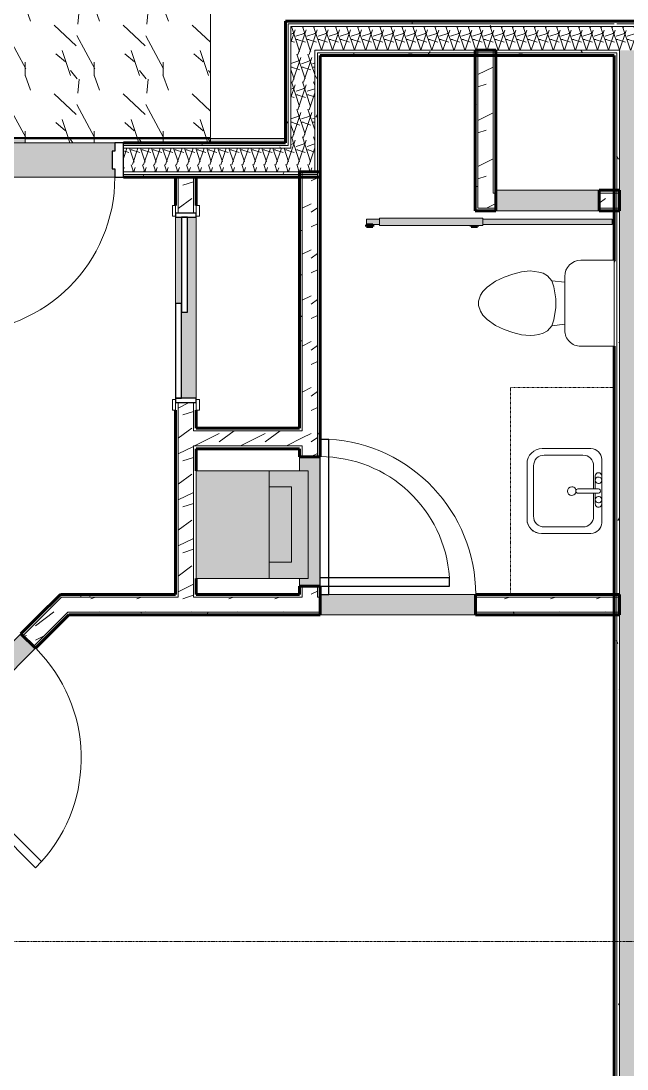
# Model space of a CAD drawing. Header units: inches. Extents: x -4169 to -1846, y 9706 to 12377.
# Drawn here: x -3479.3 to -3338.7, y 10137.6 to 10380.8 of the extents above; entities that cross this region are included whole.
import ezdxf

# ---------------------------------------------------------------- set-up
doc = ezdxf.new("R2010")
doc.units = ezdxf.units.IN
doc.header["$MEASUREMENT"] = 0
doc.linetypes.add('Dash', pattern=[0.25, 0.125, -0.125])
doc.linetypes.add('Grid Line 1_2_', pattern=[0.875, 0.5, -0.125, 0.125, -0.125])
for name, color, linetype, lineweight in [('0-1', 7, 'Continuous', 5), ('0-2', 7, 'Continuous', 18), ('A-CLNG', 13, 'Continuous', 18), ('A-CLNG-PATT-1', 35, 'Continuous', 18), ('A-DOOR', 31, 'Continuous', 18), ('A-DOOR-1', 250, 'Continuous', 9), ('A-DOOR-2', 90, 'Continuous', 30), ('A-DOOR-3', 135, 'Continuous', 18), ('A-DOOR-4', 7, 'Continuous', 18), ('A-DOOR-5', 50, 'Continuous', 60), ('A-DOOR-6', 31, 'Continuous', 30), ('A-DOOR-7', 31, 'Continuous', 9), ('A-DOOR-FRAM', 31, 'Continuous', 30), ('A-DOOR-FRAM-1', 90, 'Continuous', 30), ('A-FLOR-2', 7, 'Continuous', 18), ('A-WALL', 113, 'Continuous', 18), ('A-WALL-1', 8, 'Continuous', 5), ('A-WALL-3', 50, 'Continuous', 60), ('A-WALL-4', 7, 'Continuous', 18), ('A-WALL-PATT-1', 250, 'Continuous', 9), ('A-WALL-PATT-2', 253, 'Continuous', 9), ('A-WALL-PATT-4', 111, 'Continuous', 9), ('I-WALL', 2, 'Continuous', 18), ('I-WALL-2', 2, 'Continuous', 5), ('I-WALL-3', 2, 'Continuous', 60), ('P-SANR-FIXT-1', 9, 'Continuous', 9), ('P-SANR-FIXT-2', 250, 'Continuous', 9), ('Q-CASE-HDLN-1', 250, 'Dash', 9), ('S-BEAM', 12, 'Continuous', 9), ('S-GRID-1', 1, 'Grid Line 1_2_', 9)]:
    doc.layers.add(name, color=color, linetype=linetype, lineweight=lineweight)
pattern_1 = [(0, (0, 0), (20.48, 5.12), [0.845, -14.515, 0.845, -14.515, -81.92]), (0, (0, 0), (20.48, 5.12), [-30.72, 0.845, -29.875, 0.845, -14.515, -35.84]), (0, (0, 0), (20.48, 5.12), [-76.8, 0.845, -9.395, 0.845, -24.755]), (120, (7.68, 2.56), (-14.67405, 15.1762003), [0.845, -14.515, 0.845, -14.515, -81.92]), (120, (7.68, 2.56), (-14.67405, 15.1762003), [-30.72, 0.845, -29.875, 0.845, -14.515, -35.84]), (120, (7.68, 2.56), (-14.67405, 15.1762003), [-76.8, 0.845, -9.395, 0.845, -24.755]), (240, (10.24, 12.8), (-5.80595, -20.2962003), [0.845, -14.515, 0.845, -14.515, -81.92]), (240, (10.24, 12.8), (-5.80595, -20.2962003), [-30.72, 0.845, -29.875, 0.845, -14.515, -35.84]), (240, (10.24, 12.8), (-5.80595, -20.2962003), [-76.8, 0.845, -9.395, 0.845, -24.755])]
pattern_2 = [(216.87, (4.265, 10.662), (31.9871619, 21.32545714), [5.331, -47.981]), (206.565, (10.662, 7.464), (-10.662476, -10.6620098), [11.921, -11.921]), (198.435, (10.662, 2.132), (-21.3244936, -10.6625869), [6.744, -26.974])]
pattern_3 = [(161.57, (0.32, 0.32), (-2.560496185, -0.000537386), [0, -18.214, 2.022, 0]), (18.43, (-0.32, 0.32), (-2.560496185, 0.000537386), [0, -18.214, 2.022, 0]), (108.43, (0.32, 0.32), (1.27922091, -6.400876726), [6.07, -14.166]), (71.57, (-0.32, 0.32), (1.27922091, 6.400876726), [6.07, -14.166])]

# ---------------------------------------------------------------- blocks, each defined once
blk = doc.blocks.new('Single-Flush - 36_ x 84_-1372824-ENLARGED RCP - 2ND FLOOR PLAN')
at = {"layer": 'A-DOOR-1'}
blk.add_arc((18, -2.37), 36.07, 180, 266.8211, dxfattribs=at)
at = {"layer": 'A-DOOR-2'}
for p, q in [((16, -2.37), (16, -38.39)), ((18, -2.37), (16, -2.37)), ((18, -2.37), (18, -38.39)), ((18, -38.39), (16, -38.39))]:
    blk.add_line(p, q, dxfattribs=at)
blk = doc.blocks.new('Stacked Washer and Dryer - 26_x25_ - Private-1352637-ENLARGED RCP - 2ND FLOOR PLAN')
at = {"layer": 'P-SANR-FIXT-1'}
blk.add_hatch(color=256, dxfattribs=at).paths.add_polyline_path([(26, -12.5), (26, 12.5), (0, 12.5), (0, -12.5)], flags=0)
at = {"layer": 'P-SANR-FIXT-2'}
for p, q in [((26, 12.5), (0, 12.5)), ((0, -12.5), (0, 12.5)), ((16.90625, 12.5), (16.90625, -12.5)), ((26, 12.5), (26, -12.5)), ((16.90625, 8.75), (22.09375, 8.75)), ((22.09375, 8.75), (22.09375, -8.75)), ((22.09375, -8.75), (16.90625, -8.75)), ((0, -12.5), (26, -12.5))]:
    blk.add_line(p, q, dxfattribs=at)
blk = doc.blocks.new('Single-Flush - 36_ x 84_-1372839-ENLARGED RCP - 2ND FLOOR PLAN')
at = {"layer": 'A-DOOR-1'}
blk.add_arc((18, 2.37), 36.07, 93.1789, 180, dxfattribs=at)
at = {"layer": 'A-DOOR-2'}
for p, q in [((16, 2.37), (16, 38.39)), ((18, 38.39), (16, 38.39)), ((18, 2.37), (18, 38.39)), ((18, 2.37), (16, 2.37))]:
    blk.add_line(p, q, dxfattribs=at)
blk = doc.blocks.new('Single-Flush - 30_ x 84_-1372884-ENLARGED RCP - 2ND FLOOR PLAN')
at = {"layer": 'A-DOOR-1'}
blk.add_arc((15, 2.375), 30.067, 93.81407, 180, dxfattribs=at)
at = {"layer": 'A-DOOR-2'}
for p, q in [((13, 2.375), (13, 32.375)), ((15, 32.375), (13, 32.375)), ((15, 2.375), (15, 32.375)), ((15, 2.375), (13, 2.375))]:
    blk.add_line(p, q, dxfattribs=at)
blk = doc.blocks.new('FOLDING_SLIDING CLOSET - 42_ x 80_-1372832-ENLARGED RCP - 2ND FLOOR PLAN')
at = {"layer": 'A-DOOR-1'}
for p, q in [((-21.25, 3), (-23.75, 3)), ((-23.75, 3), (-23.75, 2.25)), ((-21.25, 2.25), (-21.25, 3)), ((23.75, 3), (21.25, 3)), ((21.25, 3), (21.25, 2.25)), ((23.75, 2.25), (23.75, 3)), ((-23.75, 2.25), (-21.25, 2.25)), ((21.25, 2.25), (23.75, 2.25)), ((-21.25, -2.5), (-23.75, -2.5)), ((-23.75, -2.5), (-23.75, -3.25)), ((-23.75, -3.25), (-21.25, -3.25)), ((-21.25, -3.25), (-21.25, -2.5)), ((23.75, -2.5), (21.25, -2.5)), ((21.25, -2.5), (21.25, -3.25)), ((21.25, -3.25), (23.75, -3.25)), ((23.75, -3.25), (23.75, -2.5))]:
    blk.add_line(p, q, dxfattribs=at)
at = {"layer": 'A-DOOR-2'}
for p, q in [((1, 2.25), (-21, 2.25)), ((-21, 2.25), (-21, 0.88)), ((-21, 0.88), (1, 0.88)), ((21, 0.88), (-1, 0.88)), ((-1, 0.88), (-1, -0.5)), ((1, 0.88), (1, 2.25)), ((21, -0.5), (21, 0.88)), ((-1, -0.5), (21, -0.5))]:
    blk.add_line(p, q, dxfattribs=at)
at = {"layer": 'A-DOOR-FRAM-1'}
for p, q in [((-21, 2.25), (-22, 2.25)), ((-22, 2.25), (-22, -2.5)), ((-21, -2.5), (-21, 2.25)), ((21, 2.25), (21, -2.5)), ((22, 2.25), (21, 2.25)), ((22, -2.5), (22, 2.25)), ((-22, -2.5), (-21, -2.5)), ((21, -2.5), (22, -2.5))]:
    blk.add_line(p, q, dxfattribs=at)
blk = doc.blocks.new('M_Sink Vanity-Square - 500 x 440mm-1352614-ENLARGED RCP - 2ND FLOOR PLAN')
at = {"layer": 'P-SANR-FIXT-2'}
for p, q in [((7.96, 7.09), (-6.72, 7.09)), ((7.96, 7.09), (-6.72, 7.09)), ((0.12, 5.22), (-5.22, 5.22)), ((3.62, 7.09), (-2.88, 7.09)), ((-2.88, 5.59), (0.12, 5.59)), ((0.12, 6.33), (0.12, 1.59)), ((1.12, 6.33), (1.12, 1.59)), ((1.12, 5.59), (3.62, 5.59)), ((6.46, 5.22), (1.12, 5.22)), ((-9.22, 4.59), (-9.22, -6.73)), ((-9.22, 4.59), (-9.22, -6.73)), ((-7.72, 2.72), (-7.72, -6.23)), ((8.96, -6.23), (8.96, 2.72)), ((10.46, -6.91), (10.46, 4.59)), ((10.46, -6.91), (10.46, 4.59)), ((-5.22, -8.73), (6.46, -8.73)), ((-5.72, -10.23), (7.14, -10.23)), ((-5.72, -10.23), (7.14, -10.23))]:
    blk.add_line(p, q, dxfattribs=at)
for centre, radius, start, end in [((-6.72, 4.59), 2.5, 90, 180), ((-6.72, 4.59), 2.5, 90, 180), ((-5.22, 2.72), 2.5, 90, 180), ((-2.88, 6.34), 0.75, 90, 270), ((-1.88, 6.34), 0.75, 360, 180), ((-1.88, 6.34), 0.75, 180, 0), ((0.62, 6.33), 0.5, 360, 180), ((2.62, 6.34), 0.75, 360, 180), ((2.62, 6.34), 0.75, 180, 360), ((3.62, 6.34), 0.75, 270, 90), ((6.46, 2.72), 2.5, 0, 90), ((7.96, 4.59), 2.5, 0, 90), ((7.96, 4.59), 2.5, 360, 90), ((0.62, 0.13), 1, 360, 180), ((0.62, 0.13), 1, 180, 0), ((0.62, 1.59), 0.5, 180, 0), ((-5.72, -6.73), 3.5, 180, 270), ((-5.72, -6.73), 3.5, 180, 270), ((-5.22, -6.23), 2.5, 180, 270), ((6.46, -6.23), 2.5, 270, 0), ((7.14, -6.91), 3.32, 270, 360), ((7.14, -6.91), 3.32, 270, 0)]:
    blk.add_arc(centre, radius, start, end, dxfattribs=at)
blk = doc.blocks.new('Toilet-Domestic-3D - Toilet-Domestic-3D-1372870-ENLARGED RCP - 2ND FLOOR PLAN')
at = {"layer": 'P-SANR-FIXT-2'}
for p, q in [((-5.13, 8), (-3.74, 10)), ((-3.74, 10), (-2.74, 11)), ((-2.74, 11), (-1.87, 11.5)), ((-1.87, 11.5), (-0.5, 12)), ((-0.5, 12), (0.5, 12)), ((0.5, 12), (1.87, 11.5)), ((1.87, 11.5), (2.74, 11)), ((2.74, 11), (3.74, 10)), ((3.74, 10), (5.13, 8)), ((-6.06, 6), (-5.13, 8)), ((5.13, 8), (6.06, 6)), ((-6.79, 4), (-6.06, 6)), ((6.06, 6), (6.79, 4)), ((-7.33, 1.99), (-6.79, 4)), ((6.79, 4), (7.33, 1.99)), ((-7.5, 0), (-7.33, 1.99)), ((7.33, 1.99), (7.5, 0)), ((-7.41, -1), (-7.5, 0)), ((-7.24, -2), (-7.41, -1)), ((-6.97, -3), (-7.24, -2)), ((7.24, -2), (6.97, -3)), ((7.41, -1), (7.24, -2)), ((7.5, 0), (7.41, -1)), ((-6.4, -4), (-6.97, -3)), ((-5.21, -5), (-6.4, -4)), ((6.4, -4), (5.21, -5)), ((6.97, -3), (6.4, -4)), ((-3.84, -5.5), (-5.21, -5)), ((-4.86, -8.02), (-5.21, -5)), ((-1, -6), (-3.84, -5.5)), ((1, -6), (-1, -6)), ((3.84, -5.5), (1, -6)), ((5.21, -5), (3.84, -5.5)), ((4.86, -8.02), (5.21, -5)), ((6.25, -8.02), (-6.25, -8.02)), ((-9.98, -11.75), (-9.98, -19.48)), ((9.98, -19.48), (9.98, -11.75)), ((-9.98, -19.48), (9.98, -19.48))]:
    blk.add_line(p, q, dxfattribs=at)
for centre, start, end in [((-6.25, -11.75), 90, 180), ((6.25, -11.75), 0, 90)]:
    blk.add_arc(centre, 3.73, start, end, dxfattribs=at)
blk = doc.blocks.new('OD_CW_Countertop - OD_CW_Countertop-2471067-ENLARGED RCP - 2ND FLOOR PLAN')
at = {"layer": 'Q-CASE-HDLN-1'}
for p, q in [((0.74, 0), (48.74, 0)), ((48.74, 0), (48.74, -24))]:
    blk.add_line(p, q, dxfattribs=at)
blk = doc.blocks.new('Interior_barn_door_18732 - Interior_barn_door_18732 24_-2496599-ENLARGED RCP - 2ND FLOOR PLAN')
at = {"layer": 'A-DOOR-3'}
h = blk.add_hatch(color=256, dxfattribs=at)
h.paths.add_polyline_path([(12, -4.95), (15, -4.95), (15, -4.32), (-15, -4.34), (-15, -4.95), (-5.71, -4.95)], flags=0)
h.paths.add_polyline_path([(-42, -4.95), (-39, -4.95), (-39, -4.32), (-42, -4.34), (-42, -4.79)], flags=0)
for points in [[(-16.12, -5.82), (-15, -5.82), (-15, -4.07), (-39, -4.07), (-39, -5.82)], [(-40.5, -6), (-40.5, -5.67), (-42, -5.67), (-42, -6)], [(-17.73, -6), (-16.23, -6), (-16.23, -5.82), (-17.73, -5.82)]]:
    blk.add_hatch(color=256, dxfattribs=at).paths.add_polyline_path(points, flags=0)
h = blk.add_hatch(color=256, dxfattribs=at)
h.paths.add_polyline_path([(-42, -5.57), (-39, -5.55), (-39, -4.95), (-42, -4.95), (-42, -5.55)], flags=0)
h.paths.add_polyline_path([(12, -5.57), (15, -5.55), (15, -4.95), (-15, -4.95), (-15, -5.57), (-5.71, -5.57)], flags=0)
at = {"layer": 'A-DOOR-4'}
for p, q in [((-42, -4.32), (-39, -4.32)), ((-42, -4.32), (-42, -4.95)), ((-39, -5.82), (-39, -4.07)), ((-39, -4.07), (-15, -4.07)), ((-15, -4.07), (-15, -5.82)), ((-15, -4.32), (15, -4.32)), ((15, -4.95), (15, -4.32)), ((-42, -4.95), (-42, -5.57)), ((-39, -5.57), (-42, -5.57)), ((-15, -5.82), (-39, -5.82)), ((15, -5.57), (-15, -5.57)), ((15, -5.57), (15, -4.95))]:
    blk.add_line(p, q, dxfattribs=at)
at = {"layer": 'A-DOOR-5'}
for p, q in [((-42, -6), (-42, -5.67)), ((-42, -5.67), (-40.5, -5.67)), ((-40.5, -6), (-42, -6)), ((-40.5, -5.67), (-40.5, -6)), ((-17.73, -6), (-17.73, -5.82)), ((-16.23, -6), (-17.73, -6)), ((-16.23, -5.82), (-16.23, -6))]:
    blk.add_line(p, q, dxfattribs=at)
blk = doc.blocks.new('CTR - 1st Phase - Unit Layouts_rvt-1-ENLARGED RCP - 2ND FLOOR PLAN')
at = {"layer": 'A-WALL-1'}
for points in [[(-3362.89, 10336.79), (-3345.17, 10336.79), (-3345.17, 10341.54), (-3369.17, 10341.54), (-3369.17, 10336.79), (-3369.06, 10336.79)], [(-3410.55, 10249.66), (-3409.92, 10249.66), (-3409.92, 10279.66), (-3414.67, 10279.66), (-3414.67, 10276.45), (-3412.67, 10276.45), (-3412.67, 10251.45), (-3414.67, 10251.45), (-3414.67, 10249.66), (-3412.67, 10249.66)], [(-3374.39, 10242.99), (-3373.9, 10242.99), (-3373.9, 10247.74), (-3409.9, 10247.74), (-3409.9, 10242.99), (-3396.65, 10242.99)], [(-3501.39, 10209.79), (-3475.94, 10235.24), (-3479.3, 10238.6), (-3504.75, 10213.14), (-3501.83, 10210.23)]]:
    blk.add_hatch(color=256, dxfattribs=at).paths.add_polyline_path(points, flags=0)
h = blk.add_hatch(color=256, dxfattribs=at)
h.paths.add_polyline_path([(-3439.3, 10293.27), (-3438.67, 10293.27), (-3438.67, 10335.27), (-3440.67, 10335.27), (-3440.67, 10313.27), (-3442.05, 10313.27), (-3442.05, 10293.27)], flags=0)
h.paths.add_polyline_path([(-3443.42, 10315.27), (-3442.05, 10315.27), (-3442.05, 10335.27), (-3443.42, 10335.27), (-3443.42, 10321.93)], flags=0)
at = {"layer": 'A-WALL-PATT-1'}
h = blk.add_hatch(dxfattribs=at)
h.set_pattern_fill('FP_1', color=256, style=0, pattern_type=2)
h.set_pattern_definition(pattern_1)
h.paths.add_polyline_path([(-3373.92, 10336.79), (-3373.3, 10336.79), (-3373.3, 10372.79), (-3373.92, 10372.79), (-3373.92, 10340.91)], flags=0)
h = blk.add_hatch(dxfattribs=at)
h.set_pattern_fill('FP_1', color=256, style=0, pattern_type=2)
h.set_pattern_definition(pattern_1)
h.paths.add_polyline_path([(-3414.67, 10247.74), (-3414.05, 10247.74), (-3414.05, 10249.66), (-3414.67, 10249.66)], flags=0)
h.paths.add_polyline_path([(-3414.05, 10279.66), (-3414.05, 10282.2), (-3414.67, 10282.2), (-3414.67, 10279.66)], flags=0)
h.paths.add_polyline_path([(-3414.67, 10285.7), (-3414.05, 10285.7), (-3414.05, 10345.86), (-3414.67, 10345.84), (-3414.67, 10286.32)], flags=0)
h = blk.add_hatch(dxfattribs=at)
h.set_pattern_fill('FP_1', color=256, style=0, pattern_type=2)
h.set_pattern_definition(pattern_1)
h.paths.add_polyline_path([(-3409.92, 10247.74), (-3409.92, 10249.66), (-3410.55, 10249.66), (-3410.55, 10247.74)], flags=0)
h.paths.add_polyline_path([(-3409.92, 10279.66), (-3409.92, 10345.86), (-3410.55, 10345.86), (-3410.55, 10279.66)], flags=0)
h = blk.add_hatch(dxfattribs=at)
h.set_pattern_fill('FP_1', color=256, style=0, pattern_type=2)
h.set_pattern_definition(pattern_1)
h.paths.add_polyline_path([(-3414.67, 10285.7), (-3414.67, 10286.32), (-3439.3, 10286.32), (-3439.3, 10285.7), (-3414.68, 10285.7)], flags=0)
h.paths.add_polyline_path([(-3443.42, 10285.7), (-3442.8, 10285.7), (-3442.8, 10286.32), (-3443.42, 10286.32)], flags=0)
h = blk.add_hatch(dxfattribs=at)
h.set_pattern_fill('FP_1', color=256, style=0, pattern_type=2)
h.set_pattern_definition(pattern_1)
h.paths.add_polyline_path([(-3470.78, 10247.11), (-3442.8, 10247.11), (-3442.8, 10247.74), (-3470.16, 10247.74)], flags=0)
h.paths.add_polyline_path([(-3439.3, 10247.11), (-3414.05, 10247.11), (-3414.05, 10247.74), (-3439.3, 10247.74)], flags=0)
h.paths.add_polyline_path([(-3410.55, 10247.11), (-3409.9, 10247.11), (-3409.92, 10247.74), (-3410.55, 10247.74)], flags=0)
h.paths.add_polyline_path([(-3368.4, 10247.11), (-3341.72, 10247.14), (-3341.72, 10247.74), (-3373.9, 10247.74), (-3373.9, 10247.11)], flags=0)
h = blk.add_hatch(dxfattribs=at)
h.set_pattern_fill('FP_1', color=256, style=0, pattern_type=2)
h.set_pattern_definition(pattern_1)
h.paths.add_polyline_path([(-3522.87, 10194.14), (-3504.31, 10212.7), (-3504.75, 10213.14), (-3522.87, 10195.02), (-3522.87, 10194.4)], flags=0)
h.paths.add_polyline_path([(-3478.85, 10238.16), (-3469.9, 10247.11), (-3470.78, 10247.11), (-3479.3, 10238.6)], flags=0)
h = blk.add_hatch(dxfattribs=at)
h.set_pattern_fill('FP_1', color=256, style=0, pattern_type=2)
h.set_pattern_definition(pattern_1)
h.paths.add_polyline_path([(-3518.75, 10192.43), (-3507.58, 10203.6), (-3508.02, 10204.04), (-3518.75, 10193.31)], flags=0)
h.paths.add_polyline_path([(-3505.11, 10206.07), (-3501.39, 10209.79), (-3501.83, 10210.23), (-3505.55, 10206.51)], flags=0)
h.paths.add_polyline_path([(-3475.94, 10235.24), (-3468.19, 10242.99), (-3469.07, 10242.99), (-3476.38, 10235.68)], flags=0)
h = blk.add_hatch(dxfattribs=at)
h.set_pattern_fill('FP_1', color=256, style=0, pattern_type=2)
h.set_pattern_definition(pattern_1)
h.paths.add_polyline_path([(-3432.17, 10242.99), (-3409.9, 10242.99), (-3409.9, 10243.61), (-3468.45, 10243.61), (-3469.07, 10242.99), (-3438.67, 10242.99)], flags=0)
h.paths.add_polyline_path([(-3341.72, 10242.99), (-3341.72, 10243.61), (-3373.9, 10243.61), (-3373.9, 10242.99), (-3344.6, 10242.99)], flags=0)
at = {"layer": 'A-WALL-PATT-2'}
h = blk.add_hatch(dxfattribs=at)
h.set_pattern_fill('FP_2', color=256, style=0, pattern_type=2)
h.set_pattern_definition(pattern_2)
h.paths.add_polyline_path([(-3373.3, 10337.41), (-3369.8, 10337.41), (-3369.8, 10374.04), (-3373.3, 10374.04), (-3373.3, 10349.67)], flags=0)
h = blk.add_hatch(dxfattribs=at)
h.set_pattern_fill('FP_2', color=256, style=0, pattern_type=2)
h.set_pattern_definition(pattern_2)
h.paths.add_polyline_path([(-3412.67, 10247.11), (-3410.55, 10247.11), (-3410.55, 10249.66), (-3414.05, 10249.66), (-3414.05, 10247.11)], flags=0)
h.paths.add_polyline_path([(-3410.55, 10279.66), (-3410.55, 10345.86), (-3414.05, 10345.86), (-3414.05, 10279.66), (-3412.67, 10279.66)], flags=0)
h = blk.add_hatch(dxfattribs=at)
h.set_pattern_fill('FP_2', color=256, style=0, pattern_type=2)
h.set_pattern_definition(pattern_2)
h.paths.add_polyline_path([(-3442.73, 10285.7), (-3439.3, 10285.7), (-3439.3, 10292.27), (-3442.8, 10292.27), (-3442.8, 10285.7)], flags=0)
h.paths.add_polyline_path([(-3442.8, 10336.27), (-3439.3, 10336.27), (-3439.3, 10344.59), (-3442.8, 10344.59)], flags=0)
h = blk.add_hatch(dxfattribs=at)
h.set_pattern_fill('FP_2', color=256, style=0, pattern_type=2)
h.set_pattern_definition(pattern_2)
h.paths.add_polyline_path([(-3369.8, 10337.41), (-3369.17, 10337.41), (-3369.17, 10340.91), (-3369.8, 10340.91)], flags=0)
h.paths.add_polyline_path([(-3341.72, 10337.41), (-3341.72, 10340.91), (-3345.17, 10340.91), (-3345.17, 10337.41)], flags=0)
h = blk.add_hatch(dxfattribs=at)
h.set_pattern_fill('FP_2', color=256, style=0, pattern_type=2)
h.set_pattern_definition(pattern_2)
h.paths.add_polyline_path([(-3439.3, 10282.2), (-3414.05, 10282.22), (-3414.05, 10285.7), (-3442.8, 10285.7), (-3442.8, 10282.2)], flags=0)
h = blk.add_hatch(dxfattribs=at)
h.set_pattern_fill('FP_2', color=256, style=0, pattern_type=2)
h.set_pattern_definition(pattern_2)
h.paths.add_polyline_path([(-3442.8, 10247.11), (-3439.3, 10247.11), (-3439.3, 10282.2), (-3442.8, 10282.2), (-3442.8, 10247.74)], flags=0)
h = blk.add_hatch(dxfattribs=at)
h.set_pattern_fill('FP_2', color=256, style=0, pattern_type=2)
h.set_pattern_definition(pattern_2)
h.paths.add_polyline_path([(-3473.4, 10243.61), (-3409.9, 10243.61), (-3409.9, 10247.11), (-3469.9, 10247.11)], flags=0)
h.paths.add_polyline_path([(-3373.9, 10243.61), (-3341.72, 10243.61), (-3341.72, 10247.11), (-3373.9, 10247.11)], flags=0)
h = blk.add_hatch(dxfattribs=at)
h.set_pattern_fill('FP_2', color=256, style=0, pattern_type=2)
h.set_pattern_definition(pattern_2)
h.paths.add_polyline_path([(-3519.37, 10192.69), (-3501.83, 10210.23), (-3504.31, 10212.7), (-3519.37, 10197.64), (-3519.37, 10192.74)], flags=0)
h.paths.add_polyline_path([(-3476.38, 10235.68), (-3468.45, 10243.61), (-3473.4, 10243.61), (-3478.85, 10238.16)], flags=0)
at = {"layer": 'A-WALL-3'}
for p, q in [((-3373.92, 10336.79), (-3373.92, 10374.04)), ((-3373.92, 10374.04), (-3369.17, 10374.04)), ((-3369.17, 10374.04), (-3369.17, 10336.79)), ((-3414.67, 10286.32), (-3414.67, 10345.86)), ((-3414.67, 10345.86), (-3409.92, 10345.86)), ((-3409.92, 10345.86), (-3409.92, 10279.66)), ((-3443.42, 10338.02), (-3443.42, 10344.59)), ((-3443.42, 10344.59), (-3438.67, 10344.59)), ((-3438.67, 10344.59), (-3438.67, 10338.02)), ((-3345.17, 10341.54), (-3340.47, 10341.54)), ((-3345.17, 10336.79), (-3345.17, 10341.54)), ((-3340.47, 10341.54), (-3340.47, 10336.79)), ((-3369.17, 10336.79), (-3373.92, 10336.79)), ((-3340.47, 10336.79), (-3345.17, 10336.79)), ((-3443.42, 10286.32), (-3443.42, 10290.52)), ((-3438.67, 10290.52), (-3438.67, 10286.32)), ((-3443.42, 10285.7), (-3443.42, 10286.32)), ((-3443.42, 10281.57), (-3443.42, 10285.7)), ((-3438.67, 10286.32), (-3414.67, 10286.32)), ((-3443.42, 10247.74), (-3443.42, 10281.57)), ((-3414.67, 10281.57), (-3438.67, 10281.57)), ((-3438.67, 10281.57), (-3438.67, 10276.45)), ((-3414.67, 10279.66), (-3414.67, 10281.57)), ((-3409.92, 10279.66), (-3414.67, 10279.66)), ((-3438.67, 10251.45), (-3438.67, 10247.74)), ((-3470.78, 10247.11), (-3470.16, 10247.74)), ((-3470.16, 10247.74), (-3443.42, 10247.74)), ((-3438.67, 10247.74), (-3414.67, 10247.74)), ((-3414.67, 10247.74), (-3414.67, 10249.66)), ((-3414.67, 10249.66), (-3409.92, 10249.66)), ((-3409.92, 10249.66), (-3409.92, 10247.74)), ((-3409.92, 10247.74), (-3409.9, 10247.74)), ((-3409.9, 10247.74), (-3409.9, 10242.99)), ((-3373.9, 10247.74), (-3340.47, 10247.74)), ((-3373.9, 10242.99), (-3373.9, 10247.74)), ((-3340.47, 10247.74), (-3340.47, 10242.99)), ((-3474.91, 10242.99), (-3470.78, 10247.11)), ((-3479.3, 10238.6), (-3474.91, 10242.99)), ((-3468.19, 10242.99), (-3475.94, 10235.24)), ((-3409.9, 10242.99), (-3468.19, 10242.99)), ((-3340.47, 10242.99), (-3373.9, 10242.99)), ((-3475.94, 10235.24), (-3479.3, 10238.6))]:
    blk.add_line(p, q, dxfattribs=at)
at = {"layer": 'A-WALL-4'}
for p, q in [((-3373.3, 10374.04), (-3373.3, 10337.41)), ((-3369.8, 10374.04), (-3369.8, 10340.91)), ((-3414.05, 10285.7), (-3414.05, 10345.86)), ((-3410.55, 10279.66), (-3410.55, 10345.86)), ((-3442.8, 10336.27), (-3442.8, 10344.59)), ((-3439.3, 10336.27), (-3439.3, 10344.59)), ((-3369.8, 10340.91), (-3369.17, 10340.91)), ((-3345.17, 10341.54), (-3369.17, 10341.54)), ((-3340.47, 10340.91), (-3345.17, 10340.91)), ((-3443.42, 10335.27), (-3443.42, 10315.27)), ((-3438.67, 10293.27), (-3438.67, 10335.27)), ((-3373.3, 10337.41), (-3369.8, 10337.41)), ((-3369.8, 10337.41), (-3369.17, 10337.41)), ((-3369.17, 10336.79), (-3345.17, 10336.79)), ((-3340.47, 10337.41), (-3345.17, 10337.41)), ((-3442.8, 10286.32), (-3442.8, 10292.27)), ((-3439.3, 10286.32), (-3439.3, 10292.27)), ((-3442.8, 10286.32), (-3442.8, 10285.7)), ((-3442.8, 10285.7), (-3442.8, 10282.2)), ((-3439.3, 10286.32), (-3439.3, 10285.7)), ((-3414.67, 10285.7), (-3439.3, 10285.7)), ((-3414.05, 10285.7), (-3414.67, 10285.7)), ((-3442.8, 10282.2), (-3442.8, 10281.57)), ((-3414.67, 10282.2), (-3439.3, 10282.2)), ((-3439.3, 10282.2), (-3439.3, 10281.57)), ((-3414.05, 10282.2), (-3414.67, 10282.2)), ((-3414.05, 10279.66), (-3414.05, 10282.2)), ((-3442.8, 10281.57), (-3442.8, 10247.74)), ((-3439.3, 10281.57), (-3439.3, 10247.74)), ((-3414.67, 10279.66), (-3414.67, 10276.45)), ((-3409.92, 10249.66), (-3409.92, 10279.66)), ((-3414.67, 10251.45), (-3414.67, 10249.66)), ((-3442.8, 10247.74), (-3442.8, 10247.11)), ((-3439.3, 10247.74), (-3439.3, 10247.11)), ((-3414.05, 10247.74), (-3414.05, 10249.66)), ((-3414.05, 10247.74), (-3414.05, 10247.11)), ((-3410.55, 10247.74), (-3410.55, 10249.66)), ((-3410.55, 10247.74), (-3410.55, 10247.11)), ((-3373.9, 10247.74), (-3409.9, 10247.74)), ((-3469.9, 10247.11), (-3473.4, 10243.61)), ((-3442.8, 10247.11), (-3469.9, 10247.11)), ((-3414.05, 10247.11), (-3439.3, 10247.11)), ((-3409.9, 10247.11), (-3410.55, 10247.11)), ((-3340.47, 10247.11), (-3373.9, 10247.11)), ((-3478.85, 10238.16), (-3474.02, 10242.99)), ((-3476.38, 10235.68), (-3469.07, 10242.99)), ((-3473.4, 10243.61), (-3474.02, 10242.99)), ((-3468.45, 10243.61), (-3469.07, 10242.99)), ((-3409.9, 10243.61), (-3468.45, 10243.61)), ((-3409.9, 10242.99), (-3373.9, 10242.99)), ((-3340.47, 10243.61), (-3373.9, 10243.61)), ((-3479.3, 10238.6), (-3504.75, 10213.14)), ((-3501.39, 10209.79), (-3475.94, 10235.24))]:
    blk.add_line(p, q, dxfattribs=at)
at = {"layer": '0-2'}
for name, p, rotation in [('FOLDING_SLIDING CLOSET - 42_ x 80_-1372832-ENLARGED RCP - 2ND FLOOR PLAN', (-3441.17, 10314.27), 89.9999999999961), ('Toilet-Domestic-3D - Toilet-Domestic-3D-1372870-ENLARGED RCP - 2ND FLOOR PLAN', (-3361.2, 10315.32), 90.00000000003328), ('Single-Flush - 36_ x 84_-1372839-ENLARGED RCP - 2ND FLOOR PLAN', (-3516.72, 10290.2), 225.0000000000024), ('OD_CW_Countertop - OD_CW_Countertop-2471067-ENLARGED RCP - 2ND FLOOR PLAN', (-3365.72, 10247), 90.00000000002385), ('Single-Flush - 36_ x 84_-1372824-ENLARGED RCP - 2ND FLOOR PLAN', (-3391.9, 10245.36), 180), ('Single-Flush - 30_ x 84_-1372884-ENLARGED RCP - 2ND FLOOR PLAN', (-3412.3, 10264.66), 269.9999999999993), ('M_Sink Vanity-Square - 500 x 440mm-1352614-ENLARGED RCP - 2ND FLOOR PLAN', (-3351.69, 10272.36), 270.0000000000323), ('Single-Flush - 36_ x 84_-1372839-ENLARGED RCP - 2ND FLOOR PLAN', (-3490.34, 10224.19), 225.000000000005)]:
    blk.add_blockref(name, p, dxfattribs=dict(at, rotation=rotation))
for name, p in [('Interior_barn_door_18732 - Interior_barn_door_18732 24_-2496599-ENLARGED RCP - 2ND FLOOR PLAN', (-3357.17, 10339.16)), ('Stacked Washer and Dryer - 26_x25_ - Private-1352637-ENLARGED RCP - 2ND FLOOR PLAN', (-3438.67, 10263.95))]:
    blk.add_blockref(name, p, dxfattribs=at)
blk = doc.blocks.new('CTR - 1st Phase - Shell_rvt-1-ENLARGED RCP - 2ND FLOOR PLAN')
at = {"layer": 'A-FLOR-2'}
blk.add_line((-3417.27, 10380.89), (-3417.27, 10380.79), dxfattribs=at)
at = {"layer": 'S-GRID-1'}
blk.add_line((-1846.46, 10167.19), (-4136.46, 10167.19), dxfattribs=at)
blk = doc.blocks.new('Dimension Lumber - LVL - 3_5X5_5-V144-ENLARGED RCP - 2ND FLOOR PLAN')
at = {"layer": 'S-BEAM'}
blk.add_hatch(color=256, dxfattribs=at).paths.add_polyline_path([(36, 0.8), (36, 1.75), (-44, 1.75), (-44, 0.8), (-24.37, 0.8), (-24.37, 1.73), (18.6, 1.73), (18.6, 0.8), (23.51, 0.8)], flags=0)
blk.add_line((-44, 1.75), (36, 1.75), dxfattribs=at)
blk = doc.blocks.new('HOLLOW METAL - UNIT DOOR-2125825-ENLARGED RCP - 2ND FLOOR PLAN')
at = {"layer": 'A-DOOR-6'}
for p, q in [((18, 40.25), (16.25, 40.25)), ((16.25, 40.25), (16.25, 4.25)), ((18, 4.25), (18, 40.25)), ((16.25, 4.25), (18, 4.25))]:
    blk.add_line(p, q, dxfattribs=at)
at = {"layer": 'A-DOOR-7'}
blk.add_arc((18, 4.25), 36, 90, 180, dxfattribs=at)
at = {"layer": 'A-DOOR-FRAM'}
for p, q in [((-18, 4.25), (-20, 4.25)), ((-20, 4.25), (-20, -3.75)), ((-18, 2.3125), (-18, 4.25)), ((18, 4.25), (18, 2.3125)), ((20, 4.25), (18, 4.25)), ((20, -3.75), (20, 4.25)), ((-17.375, 2.3125), (-18, 2.3125)), ((-17.375, -1.8125), (-17.375, 2.3125)), ((18, 2.3125), (17.375, 2.3125)), ((17.375, 2.3125), (17.375, -1.8125)), ((-18, -3.75), (-18, -1.8125)), ((-18, -1.8125), (-17.375, -1.8125)), ((17.375, -1.8125), (18, -1.8125)), ((18, -1.8125), (18, -3.75)), ((-20, -3.75), (-18, -3.75)), ((18, -3.75), (20, -3.75))]:
    blk.add_line(p, q, dxfattribs=at)

msp = doc.modelspace()

# ---------------------------------------------------------------- hatches: boundary and pattern name
at = {"layer": 'A-CLNG-PATT-1'}
h = msp.add_hatch(dxfattribs=at)
h.set_pattern_fill('FP_54', color=256, style=0, pattern_type=2)
h.set_pattern_definition([(108.435, (4.16, 0), (-16.000521, 32.0003383), [6.072, -44.525]), (139.399, (2.24, 5.76), (-96.00016541, 79.9998798), [2.95, -144.562]), (136.848, (16, 7.68), (-240.00202852, 223.9982064), [7.018, -343.889]), (109.983, (10.88, 12.48), (-47.99971113, 127.99986808), [3.746, -183.53]), (90, (9.6, 0), (-16, 16), [3.2, -12.8]), (118.443, (9.6, 3.2), (112.0002199, -207.99937941), [8.734, -427.981]), (84.289, (5.44, 10.88), (-16.00092206, -143.99947947), [3.216, -157.582]), (129.806, (5.76, 14.08), (64.00060153, -80.0001644), [2.499, -122.465])])
h.paths.add_polyline_path([(-3435.32, 10352.59), (-3435.32, 10353.52), (-3478.3, 10353.52), (-3478.3, 10352.59), (-3455.52, 10352.59)], flags=0)
h.paths.add_polyline_path([(-3497.92, 10353.77), (-3435.32, 10353.77), (-3435.32, 10391.92), (-3497.92, 10391.92), (-3497.92, 10354.09)], flags=0)
h.paths.add_polyline_path([(-3447.3, 10392.17), (-3435.32, 10392.17), (-3435.32, 10411.12), (-3479.92, 10411.12), (-3479.92, 10410.79), (-3497.92, 10410.79), (-3497.92, 10392.17), (-3455.74, 10392.17)], flags=0)
at = {"layer": 'A-WALL-PATT-4'}
h = msp.add_hatch(dxfattribs=at)
h.set_pattern_fill('FP_1', color=256, style=0, pattern_type=2)
h.set_pattern_definition(pattern_1)
h.paths.add_polyline_path([(-3341.72, 10380.16), (-3341.72, 10380.79), (-3417.92, 10380.79), (-3417.92, 10380.16), (-3343.67, 10380.16)], flags=0)
h = msp.add_hatch(dxfattribs=at)
h.set_pattern_fill('FP_1', color=256, style=0, pattern_type=2)
h.set_pattern_definition(pattern_1)
h.paths.add_polyline_path([(-3417.3, 10351.96), (-3417.3, 10380.16), (-3417.92, 10380.16), (-3417.92, 10351.96)], flags=0)
h = msp.add_hatch(dxfattribs=at)
h.set_pattern_fill('FP_1', color=256, style=0, pattern_type=2)
h.set_pattern_definition(pattern_1)
h.paths.add_polyline_path([(-3417.3, 10379.54), (-3341.1, 10379.54), (-3341.1, 10380.16), (-3417.3, 10380.16)], flags=0)
h = msp.add_hatch(dxfattribs=at)
h.set_pattern_fill('FP_4', color=256, style=0, pattern_type=2)
h.set_pattern_definition(pattern_3)
h.paths.add_polyline_path([(-3340.47, 10374.04), (-3340.47, 10379.54), (-3416.67, 10379.54), (-3416.67, 10374.04), (-3341.1, 10374.04)], flags=0)
h = msp.add_hatch(dxfattribs=at)
h.set_pattern_fill('FP_1', color=256, style=0, pattern_type=2)
h.set_pattern_definition(pattern_1)
h.paths.add_polyline_path([(-3341.72, 10380.16), (-3201.75, 10380.16), (-3201.75, 10380.79), (-3341.72, 10380.79), (-3341.72, 10380.17)], flags=0)
h = msp.add_hatch(dxfattribs=at)
h.set_pattern_fill('FP_1', color=256, style=0, pattern_type=2)
h.set_pattern_definition(pattern_1)
h.paths.add_polyline_path([(-3244.17, 10379.54), (-3202.37, 10379.54), (-3202.37, 10380.16), (-3341.1, 10380.16), (-3341.1, 10379.54), (-3247.67, 10379.54)], flags=0)
h = msp.add_hatch(dxfattribs=at)
h.set_pattern_fill('FP_4', color=256, style=0, pattern_type=2)
h.set_pattern_definition(pattern_3)
h.paths.add_polyline_path([(-3210.94, 10374.04), (-3207.87, 10374.04), (-3207.87, 10379.54), (-3340.47, 10379.54), (-3340.47, 10374.04), (-3227.82, 10374.04)], flags=0)
h = msp.add_hatch(dxfattribs=at)
h.set_pattern_fill('FP_4', color=256, style=0, pattern_type=2)
h.set_pattern_definition(pattern_3)
h.paths.add_polyline_path([(-3416.67, 10345.84), (-3411.17, 10345.86), (-3411.17, 10374.04), (-3416.67, 10374.04), (-3416.67, 10345.86)], flags=0)
h = msp.add_hatch(dxfattribs=at)
h.set_pattern_fill('FP_1', color=256, style=0, pattern_type=2)
h.set_pattern_definition(pattern_1)
h.paths.add_polyline_path([(-3346, 10373.41), (-3341.1, 10373.42), (-3341.1, 10374.04), (-3369.8, 10374.04), (-3369.8, 10373.41), (-3362.89, 10373.41)], flags=0)
h.paths.add_polyline_path([(-3411.17, 10373.41), (-3373.3, 10373.41), (-3373.3, 10374.04), (-3411.17, 10374.04)], flags=0)
h = msp.add_hatch(dxfattribs=at)
h.set_pattern_fill('FP_1', color=256, style=0, pattern_type=2)
h.set_pattern_definition(pattern_1)
h.paths.add_polyline_path([(-3410.55, 10345.86), (-3410.55, 10373.41), (-3411.17, 10373.41), (-3411.17, 10345.86)], flags=0)
h = msp.add_hatch(dxfattribs=at)
h.set_pattern_fill('FP_1', color=256, style=0, pattern_type=2)
h.set_pattern_definition(pattern_1)
h.paths.add_polyline_path([(-3341.72, 10372.79), (-3341.72, 10373.41), (-3369.8, 10373.41), (-3369.8, 10372.79), (-3346, 10372.79)], flags=0)
h.paths.add_polyline_path([(-3373.3, 10372.79), (-3373.3, 10373.41), (-3410.55, 10373.41), (-3410.55, 10372.79), (-3396.65, 10372.79)], flags=0)
h = msp.add_hatch(dxfattribs=at)
h.set_pattern_fill('FP_1', color=256, style=0, pattern_type=2)
h.set_pattern_definition(pattern_1)
h.paths.add_polyline_path([(-3410.53, 10345.86), (-3409.92, 10345.86), (-3409.92, 10372.79), (-3410.55, 10372.79), (-3410.55, 10345.86)], flags=0)
h = msp.add_hatch(dxfattribs=at)
h.set_pattern_fill('FP_1', color=256, style=0, pattern_type=2)
h.set_pattern_definition(pattern_1)
h.paths.add_polyline_path([(-3341.72, 9988.44), (-3341.1, 9988.44), (-3341.1, 10373.41), (-3341.72, 10373.41), (-3341.72, 10027.94)], flags=0)
h = msp.add_hatch(dxfattribs=at)
h.set_pattern_fill('FP_1', color=256, style=0, pattern_type=2)
h.set_pattern_definition(pattern_1)
h.paths.add_polyline_path([(-3341.1, 9988.44), (-3340.47, 9988.44), (-3340.47, 10374.04), (-3341.1, 10374.04), (-3341.1, 10027.94)], flags=0)
h = msp.add_hatch(dxfattribs=at)
h.set_pattern_fill('FP_4', color=256, style=0, pattern_type=2)
h.set_pattern_definition(pattern_3)
h.paths.add_polyline_path([(-3336.97, 9988.44), (-3336.97, 10374.04), (-3340.47, 10374.04), (-3340.47, 9988.44)], flags=0)
h = msp.add_hatch(dxfattribs=at)
h.set_pattern_fill('FP_1', color=256, style=0, pattern_type=2)
h.set_pattern_definition(pattern_1)
h.paths.add_polyline_path([(-3430.42, 10351.96), (-3417.92, 10351.96), (-3417.92, 10352.59), (-3455.52, 10352.59), (-3455.52, 10351.96), (-3435.32, 10351.96)], flags=0)
h.paths.add_polyline_path([(-3498.17, 10351.96), (-3495.52, 10351.96), (-3495.52, 10352.59), (-3498.55, 10352.59), (-3498.55, 10351.96)], flags=0)
h = msp.add_hatch(dxfattribs=at)
h.set_pattern_fill('FP_4', color=256, style=0, pattern_type=2)
h.set_pattern_definition(pattern_3)
h.paths.add_polyline_path([(-3417.92, 10345.84), (-3416.67, 10345.86), (-3416.67, 10351.34), (-3455.52, 10351.34), (-3455.52, 10345.84), (-3421.68, 10345.84)], flags=0)
h.paths.add_polyline_path([(-3495.52, 10345.84), (-3495.52, 10351.34), (-3501.92, 10351.34), (-3501.92, 10345.84), (-3497.95, 10345.84)], flags=0)
h = msp.add_hatch(dxfattribs=at)
h.set_pattern_fill('FP_1', color=256, style=0, pattern_type=2)
h.set_pattern_definition(pattern_1)
h.paths.add_polyline_path([(-3417.92, 10351.34), (-3417.3, 10351.34), (-3417.3, 10351.96), (-3455.52, 10351.96), (-3455.52, 10351.34), (-3430.42, 10351.34)], flags=0)
h.paths.add_polyline_path([(-3497.95, 10351.34), (-3495.52, 10351.34), (-3495.52, 10351.96), (-3499.17, 10351.96), (-3499.17, 10351.34)], flags=0)
h = msp.add_hatch(dxfattribs=at)
h.set_pattern_fill('FP_1', color=256, style=0, pattern_type=2)
h.set_pattern_definition(pattern_1)
h.paths.add_polyline_path([(-3416.67, 10345.21), (-3414.67, 10345.21), (-3414.67, 10345.84), (-3455.52, 10345.84), (-3455.52, 10345.21), (-3417.92, 10345.21)], flags=0)
h.paths.add_polyline_path([(-3497.95, 10345.21), (-3495.52, 10345.21), (-3495.52, 10345.84), (-3499.55, 10345.84), (-3499.55, 10345.21), (-3499.17, 10345.21)], flags=0)
h = msp.add_hatch(dxfattribs=at)
h.set_pattern_fill('FP_1', color=256, style=0, pattern_type=2)
h.set_pattern_definition(pattern_1)
h.paths.add_polyline_path([(-3414.67, 10344.59), (-3414.67, 10345.21), (-3455.52, 10345.21), (-3455.52, 10344.59), (-3416.67, 10344.59)], flags=0)
h.paths.add_polyline_path([(-3499.17, 10344.59), (-3495.52, 10344.59), (-3495.52, 10345.21), (-3499.55, 10345.21), (-3499.55, 10344.59)], flags=0)
at = {"layer": 'I-WALL-2'}
msp.add_hatch(color=256, dxfattribs=at).paths.add_polyline_path([(-3492.61, 10344.59), (-3457.52, 10344.59), (-3457.52, 10346.53), (-3458.15, 10346.53), (-3458.15, 10350.65), (-3457.52, 10350.65), (-3457.52, 10352.59), (-3493.52, 10352.59), (-3493.52, 10350.65), (-3492.9, 10350.65), (-3492.9, 10346.53), (-3493.52, 10346.53), (-3493.52, 10344.59), (-3492.9, 10344.59)], flags=0)

# ---------------------------------------------------------------- linework, layer by layer
at = {"layer": 'A-CLNG'}
for p, q in [((-3435.32, 10391.92), (-3435.32, 10353.77)), ((-3435.32, 10353.77), (-3497.92, 10353.77)), ((-3478.3, 10352.59), (-3478.3, 10353.52)), ((-3478.3, 10353.52), (-3435.32, 10353.52)), ((-3435.32, 10353.52), (-3435.32, 10352.59))]:
    msp.add_line(p, q, dxfattribs=at)
at = {"layer": 'A-WALL'}
for p, q in [((-3417.3, 10380.16), (-3341.72, 10380.16)), ((-3417.3, 10380.16), (-3417.3, 10351.96)), ((-3202.37, 10379.54), (-3416.67, 10379.54)), ((-3416.67, 10379.54), (-3416.67, 10351.34)), ((-3201.75, 10380.16), (-3341.1, 10380.16)), ((-3411.17, 10374.04), (-3340.47, 10374.04)), ((-3411.17, 10374.04), (-3411.17, 10345.84)), ((-3410.55, 10373.41), (-3341.1, 10373.41)), ((-3410.55, 10373.41), (-3410.55, 10345.21)), ((-3341.1, 9988.44), (-3341.1, 10373.41)), ((-3340.47, 9988.44), (-3340.47, 10374.04)), ((-3455.52, 10351.96), (-3417.3, 10351.96)), ((-3455.52, 10351.34), (-3416.67, 10351.34)), ((-3455.52, 10345.84), (-3411.17, 10345.84)), ((-3455.52, 10345.21), (-3410.55, 10345.21))]:
    msp.add_line(p, q, dxfattribs=at)
at = {"layer": 'I-WALL'}
for p, q in [((-3457.52, 10352.59), (-3493.52, 10352.59)), ((-3491.77, 10344.59), (-3457.52, 10344.59))]:
    msp.add_line(p, q, dxfattribs=at)
at = {"layer": 'I-WALL-3'}
for p, q in [((-3417.92, 10380.79), (-3201.12, 10380.79)), ((-3417.92, 10352.59), (-3417.92, 10380.79)), ((-3341.72, 10372.79), (-3409.92, 10372.79)), ((-3409.92, 10372.79), (-3409.92, 10344.59)), ((-3341.72, 10325.29), (-3341.72, 10372.79)), ((-3455.52, 10352.59), (-3417.92, 10352.59)), ((-3409.92, 10344.59), (-3455.52, 10344.59)), ((-3341.72, 9988.44), (-3341.72, 10305.34))]:
    msp.add_line(p, q, dxfattribs=at)

# ---------------------------------------------------------------- block references
at = {"layer": '0-1'}
for name in ['CTR - 1st Phase - Shell_rvt-1-ENLARGED RCP - 2ND FLOOR PLAN', 'CTR - 1st Phase - Unit Layouts_rvt-1-ENLARGED RCP - 2ND FLOOR PLAN']:
    msp.add_blockref(name, (0, 0), dxfattribs=at)
at = {"layer": 'A-DOOR', "rotation": 180}
msp.add_blockref('HOLLOW METAL - UNIT DOOR-2125825-ENLARGED RCP - 2ND FLOOR PLAN', (-3475.52, 10348.84), dxfattribs=at)
at = {"layer": 'S-BEAM'}
msp.add_blockref('Dimension Lumber - LVL - 3_5X5_5-V144-ENLARGED RCP - 2ND FLOOR PLAN', (-3453.92, 10351.79), dxfattribs=at)

doc.saveas('drawing.dxf')
